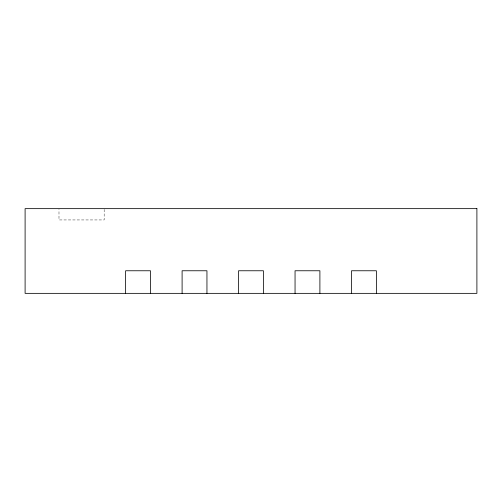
<?xml version="1.0" encoding="UTF-8"?>
<svg xmlns="http://www.w3.org/2000/svg" width="502" height="502" viewBox="0 0 502 502"><rect width="100%" height="100%" fill="white"/><g stroke="black" fill="none" stroke-linecap="round" stroke-linejoin="round"><path stroke-width="0.38" stroke-dasharray="2.51 1.88" d="M104.165 209.397L104.165 219.939L58.985 219.939L58.985 209.397"/><path stroke-width="0.75" d="M376.374 293.356L376.374 270.766L351.526 270.766L351.526 293.356M319.899 293.356L319.899 270.766L295.05 270.766L295.05 293.356M263.424 293.356L263.424 270.766L238.575 270.766L238.575 293.356M206.95 293.356L206.95 270.766L182.1 270.766L182.1 293.356M150.475 293.356L150.475 270.766L125.625 270.766L125.625 293.356M476.9 208.644L25.1 208.644L25.1 293.356L476.9 293.356L476.9 208.644"/></g></svg>
